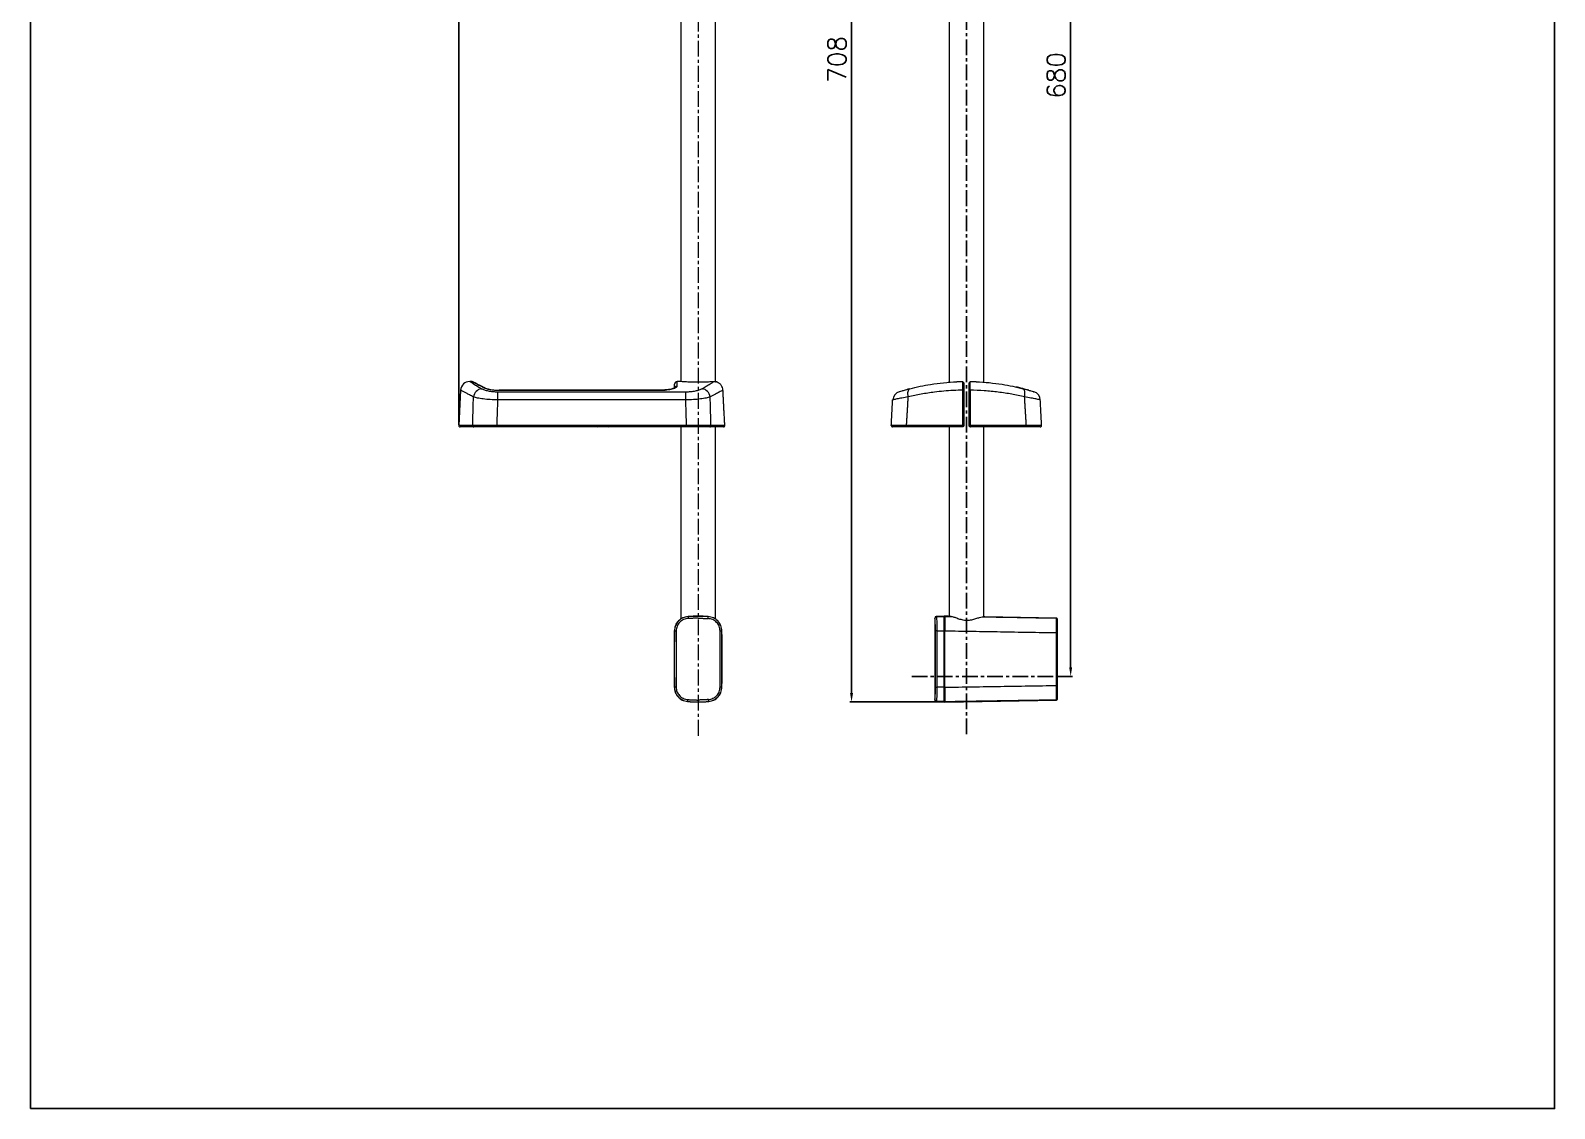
# Model space of a CAD drawing. Extents: x 40 to 880, y -239 to 949.
# Drawn here: x 40 to 880, y -239 to 355 of the extents above; entities that cross this region are included whole.
import ezdxf

# ---------------------------------------------------------------- set-up
doc = ezdxf.new("R2010")
doc.units = 0
doc.header["$LTSCALE"] = 23.1
doc.header["$MEASUREMENT"] = 0
doc.linetypes.add('CENTER', pattern=[0.6, 0.375, -0.075, 0.075, -0.075])
doc.layers.get('0').update_dxf_attribs({"linetype": 'CONTINUOUS'})
doc.layers.get('Defpoints').update_dxf_attribs({"linetype": 'CONTINUOUS'})
doc.styles.get("Standard").update_dxf_attribs({"font": 'txt.shx', "bigfont": 'whgtxt.shx'})
doc.dimstyles.get("Standard").update_dxf_attribs({"dimtxt": 2.5, "dimasz": 0.18, "dimexe": 0.18, "dimexo": 0.0625, "dimgap": 0.09, "dimtad": 0, "dimtih": 1, "dimtoh": 1, "dimdec": 4, "dimzin": 0, "dimdsep": 46, "dimtxsty": 'Standard', "dimcen": 0.09, "dimadec": 0, "dimazin": 0, "dimtp": 0.001, "dimtm": 0.001, "dimtfac": 1, "dimtdec": 4, "dimtofl": 0, "dimtmove": 0, "dimatfit": 0, "dimfxl": 0, "dimtolj": 1, "dimtzin": 0, "dimarcsym": 0})

# ---------------------------------------------------------------- blocks, each defined once
blk = doc.blocks.new('*D75')
at = {"color": 2, "lineweight": -2, "transparency": 16777216}
for p, q in [((606.09, 678.9), (614.23, 678.9)), ((613.23, 673.9), (613.23, 3.9)), ((606.09, -1.1), (614.23, -1.1))]:
    blk.add_line(p, q, dxfattribs=at)
at = {"color": 2, "transparency": 16777216}
for points in [[(612.4, 673.9), (614.06, 673.9), (613.23, 678.9)], [(612.4, 3.9), (614.06, 3.9), (613.23, -1.1)]]:
    blk.add_solid(points, dxfattribs=at)
at = {"layer": 'Defpoints', "color": 0, "transparency": 16777216}
for p in [(605.79, 678.9), (605.79, -1.1), (613.23, -1.1)]:
    blk.add_point(p, dxfattribs=at)
at = {"color": 2, "transparency": 16777216, "insert": (605.23, 330.07), "char_height": 10, "attachment_point": 5, "rotation": 90}
blk.add_mtext('\\A1;680', dxfattribs=at)
blk = doc.blocks.new('*D76')
at = {"color": 2, "lineweight": -2, "transparency": 16777216}
for p, q in [((543.49, 692.98), (491.47, 692.98)), ((492.47, 687.98), (492.47, -10.17)), ((543.49, -15.17), (491.47, -15.17))]:
    blk.add_line(p, q, dxfattribs=at)
at = {"color": 2, "transparency": 16777216}
for points in [[(491.64, 687.98), (493.31, 687.98), (492.47, 692.98)], [(491.64, -10.17), (493.31, -10.17), (492.47, -15.17)]]:
    blk.add_solid(points, dxfattribs=at)
at = {"layer": 'Defpoints', "color": 0, "transparency": 16777216}
for p in [(543.79, 692.98), (492.47, -15.17), (543.79, -15.17)]:
    blk.add_point(p, dxfattribs=at)
at = {"color": 2, "transparency": 16777216, "insert": (484.47, 338.9), "char_height": 10, "attachment_point": 5, "rotation": 90}
blk.add_mtext('\\A1;708', dxfattribs=at)
blk = doc.blocks.new('*D80')
at = {"color": 2, "lineweight": -2, "transparency": 16777216}
for p, q in [((275.99, 137.46), (275.99, 590.08)), ((280.99, 589.08), (473.9, 589.08)), ((478.9, 556.1), (478.9, 590.08))]:
    blk.add_line(p, q, dxfattribs=at)
at = {"color": 2, "transparency": 16777216}
for points in [[(280.99, 589.92), (280.99, 588.25), (275.99, 589.08)], [(473.9, 589.92), (473.9, 588.25), (478.9, 589.08)]]:
    blk.add_solid(points, dxfattribs=at)
at = {"layer": 'Defpoints', "color": 0, "transparency": 16777216}
for p in [(478.9, 589.08), (478.9, 555.8), (275.99, 137.16)]:
    blk.add_point(p, dxfattribs=at)
at = {"color": 2, "transparency": 16777216, "insert": (377.45, 597.08), "char_height": 10, "attachment_point": 5}
blk.add_mtext('\\A1;203', dxfattribs=at)

msp = doc.modelspace()

# ---------------------------------------------------------------- linework, layer by layer
at = {"color": 1, "linetype": 'CENTER', "lineweight": 0}
msp.add_line((407.912, 820.385), (407.912, -33.917), dxfattribs=at)
at = {"color": 1, "linetype": 'CENTER'}
for p, q in [((555.79, 696.439), (555.79, -33.917)), ((525.665, -1.097), (611.513, -1.097))]:
    msp.add_line(p, q, dxfattribs=at)
at = {"color": 7, "linetype": 'Continuous', "lineweight": 15}
for p, q in [((398.362, 539.381), (398.362, 161.383)), ((417.462, 161.211), (417.462, 539.569)), ((546.24, 541.724), (546.24, 161.046)), ((565.34, 161.046), (565.34, 541.724)), ((283.413, 161.423), (282.006, 161.423)), ((283.964, 161.318), (283.412, 161.423)), ((394.912, 157.467), (394.912, 159.923)), ((397.863, 161.423), (396.412, 161.423)), ((545.894, 161.013), (545.896, 161.012)), ((277.017, 156.687), (275.994, 137.16)), ((386.912, 156.67), (298.277, 156.67)), ((524.316, 157.324), (523.36, 157.143)), ((554.29, 156.644), (554.29, 137.133)), ((557.29, 137.133), (557.29, 156.644)), ((585.452, 157.844), (584.477, 158.058)), ((585.777, 157.773), (585.452, 157.844)), ((284.246, 136.423), (276.693, 136.423)), ((401.543, 136.423), (297.08, 136.423)), ((398.362, 136.423), (397.662, 136.423)), ((398.362, 136.423), (398.362, 30.628)), ((421.899, 136.423), (414.377, 136.423)), ((417.462, 30.605), (417.462, 136.423)), ((421.899, 136.423), (419.478, 136.423)), ((422.604, 137.123), (422.603, 137.16)), ((422.603, 137.16), (422.603, 137.16)), ((422.604, 137.123), (422.604, 137.123)), ((553.59, 136.423), (523.088, 136.423)), ((546.24, 136.423), (545.54, 136.423)), ((546.24, 136.423), (546.24, 32.008)), ((554.29, 137.123), (554.29, 137.133)), ((557.29, 137.123), (557.29, 137.133)), ((588.492, 136.423), (557.99, 136.423)), ((565.34, 31.67), (565.34, 136.423)), ((566.04, 136.423), (565.354, 136.423)), ((538.291, 31.029), (538.291, -14.097)), ((543.485, 32.101), (539.272, 32.028)), ((545.731, 32.066), (543.79, 32.1)), ((543.79, 31.951), (543.79, 24.086)), ((543.79, 31.646), (543.79, 31.801)), ((543.79, 24.076), (543.79, 31.646)), ((605.496, 31.023), (565.859, 31.715)), ((543.79, -7.046), (543.79, 24.086)), ((605.792, 11.77), (605.789, 11.77)), ((605.79, 2.287), (605.791, -1.388)), ((543.79, -7.046), (543.79, -14.881)), ((605.79, -4.784), (605.79, -1.109)), ((405.664, -15.132), (405.664, -15.132)), ((539.27, -15.095), (542.485, -15.151)), ((543.79, -15.174), (605.496, -14.097)), ((543.79, -15.174), (543.79, -14.881))]:
    msp.add_line(p, q, dxfattribs=at)
at = {"color": 2, "linetype": 'Continuous', "lineweight": 15}
for p, q in [((396.412, 158.937), (396.412, 161.423)), ((297.544, 151.256), (297.544, 155.768)), ((297.544, 155.768), (401.08, 155.768)), ((401.08, 151.256), (297.544, 151.256)), ((298.277, 156.612), (298.277, 156.67)), ((298.277, 156.612), (386.912, 156.612)), ((386.912, 156.67), (386.912, 156.612)), ((401.08, 151.256), (401.08, 155.768)), ((283.618, 137.16), (275.994, 137.16)), ((297.08, 136.423), (297.08, 137.16)), ((401.543, 137.16), (297.08, 137.16)), ((401.543, 136.423), (401.543, 137.16)), ((422.603, 137.16), (415.005, 137.16)), ((553.777, 137.16), (522.782, 137.16)), ((554.29, 137.123), (553.777, 137.123)), ((557.804, 137.123), (557.29, 137.123)), ((588.799, 137.16), (557.804, 137.16))]:
    msp.add_line(p, q, dxfattribs=at)
for p, q in [((352.629, 135.884), (352.629, 135.894)), ((358.68, 135.894), (358.682, 135.884))]:
    msp.add_line(p, q)
msp.add_lwpolyline([(39.917, -239.163), (879.917, -239.163), (879.917, 948.837), (39.917, 948.837)], close=True)
at = {"color": 7, "linetype": 'Continuous', "lineweight": 15, "flags": 128}
for points in [[(546.24, 161.051), (546.009, 161.031), (545.885, 161.019), (545.894, 161.013)], [(553.396, 161.249), (553.423, 161.264), (553.434, 161.262)], [(558.146, 161.262), (558.158, 161.264), (558.185, 161.249)], [(565.611, 160.991), (565.617, 161.011), (565.34, 161.051)], [(394.898, 157.781), (394.886, 157.794), (394.03, 157.508), (393.027, 157.257), (391.522, 156.986), (389.471, 156.76), (386.912, 156.667)], [(394.771, 24.066), (394.717, 20.176), (394.678, 16.286), (394.654, 12.395), (394.645, 8.505), (394.651, 4.614), (394.672, 0.724), (394.708, -3.166), (394.758, -7.056)], [(421.007, -7.077), (421.062, -3.186), (421.103, 0.705), (421.129, 4.597), (421.14, 8.488), (421.135, 12.38), (421.116, 16.272), (421.082, 20.163), (421.033, 24.055)], [(605.789, 11.756), (605.789, 13.164), (605.789, 14.571), (605.789, 15.979), (605.789, 17.387), (605.789, 18.794), (605.789, 20.202), (605.789, 21.609), (605.789, 23.017)], [(605.792, 23.049), (605.792, 19.413), (605.792, 15.777), (605.792, 12.14), (605.792, 8.504), (605.792, 4.868), (605.792, 1.231), (605.792, -2.405), (605.792, -6.041)], [(605.792, 23.031), (605.792, 21.623), (605.792, 20.216), (605.792, 18.808), (605.792, 17.4), (605.792, 15.993), (605.792, 14.585), (605.792, 13.178), (605.792, 11.77)], [(605.79, -1.109), (605.79, -0.331), (605.79, 0.587), (605.79, 1.506), (605.79, 2.285), (605.79, 2.805), (605.79, 2.989), (605.79, 2.807), (605.79, 2.287)], [(605.791, -1.388), (605.791, -2.166), (605.791, -3.084), (605.791, -4.003), (605.791, -4.782), (605.791, -5.303), (605.791, -5.486), (605.79, -5.304), (605.79, -4.784)], [(605.553, -14.088), (605.635, -14.06), (605.7, -14.011), (605.743, -13.958), (605.769, -13.908), (605.782, -13.867), (605.786, -13.845), (605.788, -13.833), (605.789, -13.824), (605.79, -13.815), (605.79, -13.806), (605.79, -13.794), (605.791, -13.719), (605.791, -13.607)]]:
    msp.add_lwpolyline(points, dxfattribs=at)
at = {"color": 2, "linetype": 'Continuous', "lineweight": 15, "flags": 128}
for points in [[(523.723, 152.896), (523.595, 153.746), (523.538, 154.561), (523.554, 155.316), (523.642, 155.988), (523.799, 156.556), (524.02, 157.001), (524.3, 157.312), (524.628, 157.476)], [(587.857, 152.896), (587.985, 153.746), (588.042, 154.561), (588.027, 155.316), (587.939, 155.988), (587.782, 156.556), (587.56, 157.001), (587.281, 157.312), (586.953, 157.476)], [(523.088, 136.423), (523.027, 136.437), (522.967, 136.48), (522.913, 136.549), (522.866, 136.641), (522.828, 136.753), (522.8, 136.881), (522.785, 137.018), (522.782, 137.16)], [(553.777, 137.123), (553.777, 137.128), (553.777, 137.132), (553.777, 137.137), (553.777, 137.141), (553.777, 137.146), (553.777, 137.15), (553.777, 137.155), (553.777, 137.16)], [(588.492, 136.423), (588.554, 136.437), (588.613, 136.48), (588.668, 136.549), (588.715, 136.641), (588.753, 136.753), (588.78, 136.881), (588.796, 137.018), (588.799, 137.16)], [(605.791, 30.627), (605.791, 30.669), (605.791, 30.7), (605.79, 30.717), (605.79, 30.723), (605.79, 30.723), (605.79, 30.716), (605.79, 30.697), (605.79, 30.665), (605.79, 30.621)], [(421.001, -7.072), (421.057, -3.183), (421.098, 0.708), (421.123, 4.598), (421.134, 8.488), (421.13, 12.379), (421.111, 16.269), (421.077, 20.159), (421.028, 24.049)], [(543.483, -7.05), (543.483, -3.16), (543.483, 0.73), (543.483, 4.621), (543.483, 8.511), (543.483, 12.402), (543.483, 16.292), (543.483, 20.182), (543.483, 24.072)], [(605.494, -6.06), (605.494, -2.423), (605.494, 1.214), (605.494, 4.852), (605.494, 8.489), (605.494, 12.126), (605.494, 15.764), (605.494, 19.401), (605.494, 23.038)], [(605.789, 23.034), (605.789, 19.398), (605.789, 15.762), (605.789, 12.126), (605.789, 8.489), (605.789, 4.853), (605.789, 1.217), (605.789, -2.419), (605.789, -6.055)]]:
    msp.add_lwpolyline(points, dxfattribs=at)
at = {"color": 7, "linetype": 'Continuous', "lineweight": 15}
for centre, radius, start, end in [((282.01, 156.423), 5, 90, 177), ((517.814, 595.108), 492.808, 241.671625, 242.508895), ((396.412, 159.923), 1.5, 90, 180), ((417.679, 160.788), 0.476, 75.616242, 117.227608), ((553.531, 160.485), 0.783, 16.634899, 97.111587), ((558.052, 160.481), 0.787, 83.088974, 163.164771), ((297.399, 176.549), 19.901, 249.189473, 272.527064), ((520.208, 151.084), 4.945, 107.436076, 177.393418), ((591.477, 150.994), 5, 3, 72.699329), ((276.693, 137.123), 0.7, 177, 270), ((421.904, 137.123), 0.7, 359.999554, 2.99999), ((515.071, 137.123), 0.7, 177, 270), ((596.509, 137.123), 0.7, 270, 3.000261), ((407.842, -67.912), 99.996, 86.764143, 93.164895), ((539.291, 31.028), 1, 91.007362, 180.478429), ((543.504, 31.826), 0.278, 16.750088, 105.122186), ((551.687, 31.978), 8.203, 179.137136, 180.248373), ((543.49, 31.642), 0.3, 0.049495, 91.03542), ((605.475, 30.695), 0.323, 347.917229, 86.256279), ((610.064, 29.734), 4.274, 178.948186, 180.296946), ((600.555, 29.729), 5.236, 359.875509, 0.917218), ((407.909, 44.763), 59.954, 264.308534, 267.277193), ((408.11, 55.259), 70.433, 268.009275, 272.098099), ((407.913, 44.798), 59.989, 272.652016, 275.618947), ((539.291, -14.096), 1, 179.497119, 268.98871), ((544.353, -15.116), 1.869, 179.883473, 181.091659), ((543.49, -14.805), 0.3, 268.9862, 0.000003), ((543.49, -14.805), 0.3, 268.965671, 359.972209)]:
    msp.add_arc(centre, radius, start, end, dxfattribs=at)
at = {"color": 2, "linetype": 'Continuous', "lineweight": 15}
for centre, radius, start, end in [((553.805, 160.606), 0.486, 1.983993, 93.120923), ((557.776, 160.606), 0.486, 86.878852, 178.015817), ((289.383, 152.185), 5.351, 98.572212, 172.365823), ((289.804, 156.849), 1.216, 64.070111, 96.288195), ((396.403, 157.441), 1.496, 89.6555, 165.713871), ((409.24, 152.185), 5.351, 7.634177, 81.427788), ((553.907, 154.177), 2.496, 81.171303, 92.994978), ((557.673, 154.177), 2.496, 87.005022, 98.828697), ((284.287, 137.093), 0.672, 174.339536, 266.577315), ((414.337, 137.093), 0.672, 273.422685, 5.660464), ((553.907, 134.669), 2.494, 81.167618, 92.996551), ((557.673, 134.669), 2.494, 87.003415, 98.832374), ((540.428, 137.132), 17.375, 359.96882, 0.089502), ((407.842, -67.926), 100.005, 86.767667, 93.161298), ((410.626, 31.546), 8.228, 177.82348, 184.781586), ((405.103, 31.554), 8.306, 355.162713, 2.055295), ((539.378, 30.874), 1.001, 91.086447, 179.855097), ((609.83, 30.943), 4.335, 178.944112, 180.294332), ((605.49, 30.621), 0.3, 0.023277, 89.038643), ((399.006, 243.747), 219.784, 268.912756, 269.155142), ((416.919, 252.764), 228.813, 270.779521, 271.012416), ((539.497, 4.277), 19.733, 89.427293, 92.273229), ((543.56, 18.784), 5.289, 87.529407, 90.837437), ((605.568, 17.71), 5.328, 87.626924, 90.797742), ((398.762, -222.894), 215.934, 90.798569, 91.045287), ((416.935, -211.341), 204.368, 88.878212, 89.138975), ((539.495, 10.761), 17.751, 267.477218, 270.641101), ((543.56, -2.301), 4.749, 269.075215, 272.759257), ((605.567, -1.288), 4.772, 269.121683, 272.662119), ((409.872, -14.84), 7.829, 172.638181, 179.941153), ((405.806, -14.844), 7.899, 0.037196, 7.274839), ((539.387, -13.815), 1.001, 180.330364, 268.906188), ((543.49, -14.581), 0.299, 268.874374, 359.857324), ((690.138, -14.685), 146.654, 180.076309, 180.163821), ((605.49, -13.612), 0.3, 270.913467, 359.910274), ((624.559, -13.932), 19.064, 179.939775, 180.49654)]:
    msp.add_arc(centre, radius, start, end, dxfattribs=at)
for points, knots in [([(282.011, 161.423), (282.01, 161.423), (281.87, 161.51), (282.358, 161.207), (283.552, 160.473), (285.607, 159.222), (287.592, 158.059), (288.586, 157.476)], [0, 0, 0, 0, 0.0003945, 0.2503896, 0.5016128, 0.7504313, 1, 1, 1, 1]), ([(283.413, 161.423), (283.412, 161.423), (283.279, 161.497), (283.743, 161.238), (284.879, 160.612), (286.835, 159.545), (288.724, 158.555), (289.671, 158.058)], [0, 0, 0, 0, 0.0004978, 0.2502159, 0.5011155, 0.7499588, 1, 1, 1, 1]), ([(410.038, 157.476), (410.819, 157.933), (412.377, 158.844), (413.496, 159.519), (414.054, 159.855)], [0, 0, 0, 0, 0.5011561, 1, 1, 1, 1]), ([(414.054, 159.855), (414.616, 160.197), (415.745, 160.884), (416.2, 161.166), (416.428, 161.308)], [0, 0, 0, 0, 0.4980821, 1, 1, 1, 1]), ([(553.778, 161.091), (553.774, 161.112), (553.764, 161.155), (553.684, 161.203), (553.561, 161.237), (553.45, 161.245), (553.396, 161.249)], [0, 0, 0, 0, 0.259252, 0.5136342, 0.7603148, 1, 1, 1, 1]), ([(553.777, 156.67), (553.776, 157.15), (553.775, 158.111), (553.775, 159.399), (553.776, 160.468), (553.778, 160.883), (553.778, 161.091)], [0, 0, 0, 0, 0.2495197, 0.4992707, 0.7491653, 1, 1, 1, 1]), ([(558.185, 161.249), (558.13, 161.245), (558.019, 161.237), (557.897, 161.203), (557.817, 161.155), (557.807, 161.112), (557.802, 161.091)], [0, 0, 0, 0, 0.2390669, 0.4860456, 0.740961, 1, 1, 1, 1]), ([(557.804, 156.67), (557.804, 157.153), (557.805, 158.117), (557.806, 159.405), (557.805, 160.47), (557.803, 160.884), (557.802, 161.091)], [0, 0, 0, 0, 0.2508406, 0.5007366, 0.7504859, 1, 1, 1, 1]), ([(284.08, 152.896), (283.344, 153.28), (281.883, 154.043), (280.153, 154.97), (278.518, 155.857), (277.395, 156.475), (276.866, 156.768), (277.017, 156.684), (277.018, 156.684)], [0, 0, 0, 0, 0.1682493, 0.3339941, 0.4988399, 0.7498822, 0.9996067, 1, 1, 1, 1]), ([(297.544, 151.256), (296.121, 151.294), (293.28, 151.371), (289.413, 151.763), (286.154, 152.289), (284.77, 152.694), (284.08, 152.896)], [0, 0, 0, 0, 0.2513518, 0.5020677, 0.7512805, 1, 1, 1, 1]), ([(288.586, 157.476), (289.041, 157.253), (289.945, 156.809), (292.105, 156.248), (294.686, 155.847), (296.594, 155.794), (297.544, 155.768)], [0, 0, 0, 0, 0.2548486, 0.5058704, 0.7539581, 1, 1, 1, 1]), ([(289.671, 158.058), (290.111, 157.867), (290.987, 157.485), (293.079, 157.011), (295.555, 156.677), (297.37, 156.634), (298.277, 156.612)], [0, 0, 0, 0, 0.2520232, 0.5022474, 0.7515105, 1, 1, 1, 1]), ([(386.912, 156.612), (387.544, 156.623), (388.803, 156.644), (390.613, 156.808), (392.265, 157.054), (393.706, 157.375), (394.883, 157.746), (395.749, 158.144), (396.307, 158.551), (396.377, 158.808), (396.412, 158.937)], [0, 0, 0, 0, 0.1249454, 0.2491307, 0.3738752, 0.4982426, 0.6236714, 0.748647, 0.8744321, 1, 1, 1, 1]), ([(401.08, 155.768), (402.034, 155.794), (403.947, 155.847), (406.531, 156.25), (408.684, 156.811), (409.585, 157.254), (410.038, 157.476)], [0, 0, 0, 0, 0.2471372, 0.4954913, 0.7464708, 1, 1, 1, 1]), ([(414.544, 152.896), (413.857, 152.695), (412.479, 152.291), (409.229, 151.766), (405.358, 151.372), (402.509, 151.294), (401.08, 151.256)], [0, 0, 0, 0, 0.2474217, 0.4965673, 0.7475325, 1, 1, 1, 1]), ([(421.58, 156.67), (421.5, 156.625), (421.339, 156.536), (420.647, 156.155), (419.457, 155.504), (417.566, 154.478), (415.553, 153.424), (414.544, 152.896)], [0, 0, 0, 0, 0.1666747, 0.333381, 0.5012429, 0.7500386, 1, 1, 1, 1]), ([(523.723, 152.896), (522.513, 152.694), (520.084, 152.29), (517.374, 151.77), (515.714, 151.425), (515.494, 151.359), (515.421, 151.338)], [0, 0, 0, 0, 0.2834064, 0.5687875, 0.8562528, 1, 1, 1, 1]), ([(553.777, 156.67), (552.037, 156.625), (548.556, 156.536), (543.369, 156.155), (537.423, 155.504), (530.773, 154.478), (526.077, 153.424), (523.723, 152.896)], [0, 0, 0, 0, 0.1666747, 0.3333811, 0.5012429, 0.7500385, 1, 1, 1, 1]), ([(587.857, 152.896), (585.504, 153.424), (580.807, 154.479), (573.332, 155.626), (565.651, 156.427), (560.418, 156.589), (557.804, 156.67)], [0, 0, 0, 0, 0.2500005, 0.4988351, 0.7495998, 1, 1, 1, 1]), ([(596.47, 151.256), (596.35, 151.294), (596.112, 151.371), (594.243, 151.763), (591.503, 152.289), (589.072, 152.694), (587.857, 152.896)], [0, 0, 0, 0, 0.2513518, 0.5020677, 0.7512806, 1, 1, 1, 1]), ([(297.08, 137.16), (295.682, 137.161), (292.888, 137.165), (289.044, 137.167), (285.754, 137.165), (284.33, 137.161), (283.618, 137.16)], [0, 0, 0, 0, 0.250572, 0.5006001, 0.7504701, 1, 1, 1, 1]), ([(415.005, 137.16), (414.29, 137.161), (412.862, 137.165), (409.563, 137.167), (405.723, 137.165), (402.936, 137.161), (401.543, 137.16)], [0, 0, 0, 0, 0.250572, 0.5006001, 0.7504701, 1, 1, 1, 1]), ([(522.782, 137.16), (521.574, 137.161), (519.161, 137.165), (516.506, 137.167), (514.824, 137.165), (514.609, 137.162), (514.517, 137.161)], [0, 0, 0, 0, 0.2672964, 0.5340126, 0.80056, 1, 1, 1, 1]), ([(553.59, 136.423), (553.611, 136.431), (553.654, 136.446), (553.704, 136.557), (553.737, 136.685), (553.759, 136.812), (553.774, 136.96), (553.776, 137.069), (553.777, 137.123)], [0, 0, 0, 0, 0.2185139, 0.4494299, 0.5824212, 0.7075725, 0.8553895, 1, 1, 1, 1]), ([(557.804, 137.123), (557.805, 137.069), (557.807, 136.959), (557.822, 136.812), (557.843, 136.685), (557.877, 136.557), (557.927, 136.446), (557.97, 136.431), (557.99, 136.423)], [0, 0, 0, 0, 0.1447747, 0.2927925, 0.4178499, 0.5507704, 0.7815925, 1, 1, 1, 1]), ([(597.062, 137.161), (596.97, 137.162), (596.753, 137.165), (595.065, 137.167), (592.409, 137.165), (590.002, 137.161), (588.799, 137.16)], [0, 0, 0, 0, 0.2003133, 0.467109, 0.7337359, 1, 1, 1, 1]), ([(402.403, 31.858), (401.41, 31.695), (399.422, 31.369), (396.952, 29.542), (395.213, 27.005), (394.961, 25.004), (394.835, 24.003)], [0, 0, 0, 0, 0.2499487, 0.4997833, 0.74956, 1, 1, 1, 1]), ([(402.426, 30.86), (401.552, 30.718), (399.805, 30.433), (397.63, 28.836), (396.098, 26.616), (395.876, 24.864), (395.765, 23.987)], [0, 0, 0, 0, 0.2506381, 0.5007567, 0.7502479, 1, 1, 1, 1]), ([(420.032, 23.972), (419.923, 24.847), (419.703, 26.599), (418.176, 28.82), (416.003, 30.422), (414.255, 30.709), (413.379, 30.853)], [0, 0, 0, 0, 0.2493208, 0.4988961, 0.7489165, 1, 1, 1, 1]), ([(420.962, 23.986), (420.838, 24.987), (420.589, 26.986), (418.855, 29.525), (416.387, 31.357), (414.399, 31.687), (413.403, 31.852)], [0, 0, 0, 0, 0.2500021, 0.4998651, 0.7496071, 1, 1, 1, 1]), ([(538.714, 23.995), (538.706, 24.87), (538.69, 26.622), (538.591, 28.843), (538.471, 30.444), (538.408, 30.732), (538.377, 30.876)], [0, 0, 0, 0, 0.2493208, 0.4988961, 0.7489165, 1, 1, 1, 1]), ([(539.694, 24.009), (539.684, 25.009), (539.665, 27.009), (539.565, 29.548), (539.448, 31.38), (539.388, 31.709), (539.359, 31.874)], [0, 0, 0, 0, 0.2500021, 0.4998651, 0.7496071, 1, 1, 1, 1]), ([(543.483, 24.072), (543.483, 25.071), (543.482, 27.069), (543.481, 29.608), (543.482, 31.444), (543.484, 31.776), (543.484, 31.942)], [0, 0, 0, 0, 0.2499719, 0.4998227, 0.7495898, 1, 1, 1, 1]), ([(605.494, 23.038), (605.494, 24.045), (605.495, 26.059), (605.496, 28.613), (605.496, 30.449), (605.495, 30.763), (605.495, 30.921)], [0, 0, 0, 0, 0.2499763, 0.499809, 0.7495545, 1, 1, 1, 1]), ([(605.79, 30.621), (605.79, 30.47), (605.789, 30.167), (605.789, 28.4), (605.789, 25.942), (605.789, 24.004), (605.789, 23.034)], [0, 0, 0, 0, 0.2504474, 0.5001883, 0.750025, 1, 1, 1, 1]), ([(605.789, 23.017), (605.789, 23.874), (605.789, 25.587), (605.789, 27.76), (605.789, 29.314), (605.79, 29.58), (605.79, 29.712)], [0, 0, 0, 0, 0.2504676, 0.500639, 0.7509508, 1, 1, 1, 1]), ([(394.823, -6.996), (394.941, -7.967), (395.177, -9.91), (396.82, -12.4), (399.168, -14.239), (401.084, -14.634), (402.043, -14.832)], [0, 0, 0, 0, 0.2500088, 0.499928, 0.749758, 1, 1, 1, 1]), ([(395.753, -6.981), (395.857, -7.831), (396.065, -9.533), (397.512, -11.711), (399.579, -13.319), (401.264, -13.664), (402.108, -13.836)], [0, 0, 0, 0, 0.249342, 0.4989765, 0.7490713, 1, 1, 1, 1]), ([(413.642, -13.844), (414.485, -13.672), (416.17, -13.33), (418.238, -11.726), (419.69, -9.549), (419.9, -7.847), (420.006, -6.996)], [0, 0, 0, 0, 0.2506392, 0.5007997, 0.7503803, 1, 1, 1, 1]), ([(413.706, -14.839), (414.664, -14.643), (416.58, -14.25), (418.93, -12.416), (420.577, -9.928), (420.816, -7.984), (420.936, -7.012)], [0, 0, 0, 0, 0.2499508, 0.4998438, 0.7497086, 1, 1, 1, 1]), ([(538.386, -13.821), (538.418, -13.649), (538.481, -13.307), (538.597, -11.704), (538.691, -9.526), (538.706, -7.824), (538.714, -6.973)], [0, 0, 0, 0, 0.2506392, 0.5007997, 0.7503803, 1, 1, 1, 1]), ([(539.368, -14.816), (539.398, -14.62), (539.458, -14.228), (539.571, -12.393), (539.666, -9.905), (539.684, -7.962), (539.693, -6.989)], [0, 0, 0, 0, 0.2499508, 0.4998438, 0.7497086, 1, 1, 1, 1]), ([(543.484, -14.88), (543.484, -14.683), (543.482, -14.287), (543.481, -12.449), (543.482, -9.961), (543.483, -8.021), (543.483, -7.05)], [0, 0, 0, 0, 0.2499789, 0.4998889, 0.7497401, 1, 1, 1, 1]), ([(605.495, -13.912), (605.495, -13.728), (605.496, -13.361), (605.496, -11.524), (605.495, -9.012), (605.494, -7.045), (605.494, -6.06)], [0, 0, 0, 0, 0.249974, 0.4998566, 0.7496693, 1, 1, 1, 1]), ([(402.043, -14.832), (403.987, -14.974), (407.874, -15.259), (411.762, -14.979), (413.706, -14.839)], [0, 0, 0, 0, 0.5, 1, 1, 1, 1])]:
    msp.add_open_spline(points, degree=3, knots=knots, dxfattribs=at)
at = {"color": 7, "linetype": 'Continuous', "lineweight": 15}
for points, knots in [([(416.428, 161.308), (415.769, 161.265), (414.452, 161.179), (411.563, 161.056), (408.359, 161.001), (405.088, 161.034), (402.125, 161.14), (399.725, 161.281), (398.296, 161.387), (397.69, 161.437), (397.863, 161.423), (397.863, 161.423)], [0, 0, 0, 0, 0.1250055, 0.2498656, 0.3746273, 0.4993926, 0.6242574, 0.7492751, 0.8744446, 0.9997135, 1, 1, 1, 1]), ([(418.336, 161.091), (418.277, 161.112), (418.159, 161.155), (417.996, 161.203), (417.862, 161.237), (417.819, 161.245), (417.798, 161.249)], [0, 0, 0, 0, 0.2592446, 0.5136355, 0.7603171, 1, 1, 1, 1]), ([(421.58, 156.67), (421.514, 157.15), (421.383, 158.111), (420.671, 159.399), (419.657, 160.468), (418.777, 160.883), (418.336, 161.091)], [0, 0, 0, 0, 0.2495169, 0.4992702, 0.7491642, 1, 1, 1, 1]), ([(524.628, 157.476), (526.486, 157.933), (530.193, 158.844), (534.105, 159.519), (536.056, 159.855)], [0, 0, 0, 0, 0.5011556, 1, 1, 1, 1]), ([(536.056, 159.855), (538.405, 160.197), (543.121, 160.884), (547.989, 161.166), (550.433, 161.308)], [0, 0, 0, 0, 0.4980819, 1, 1, 1, 1]), ([(545.898, 161.031), (545.893, 161.031), (545.886, 161.031), (546.187, 161.053), (546.24, 161.057)], [0, 0, 0, 0, 0.8243081, 1, 1, 1, 1]), ([(554.29, 160.623), (554.29, 160.436), (554.29, 160.062), (554.29, 159.1), (554.29, 157.941), (554.29, 157.076), (554.29, 156.644)], [0, 0, 0, 0, 0.2508375, 0.5007297, 0.7504794, 1, 1, 1, 1]), ([(557.29, 156.644), (557.29, 157.078), (557.29, 157.946), (557.29, 159.106), (557.29, 160.064), (557.29, 160.437), (557.29, 160.623)], [0, 0, 0, 0, 0.2508381, 0.500732, 0.7504847, 1, 1, 1, 1]), ([(561.148, 161.308), (563.574, 161.168), (568.409, 160.888), (573.094, 160.209), (575.427, 159.871)], [0, 0, 0, 0, 0.501898, 1, 1, 1, 1]), ([(575.427, 159.871), (577.395, 159.533), (581.341, 158.855), (585.079, 157.936), (586.953, 157.476)], [0, 0, 0, 0, 0.4988437, 1, 1, 1, 1]), ([(518.833, 155.834), (518.884, 155.85), (519.038, 155.899), (520.219, 156.257), (521.796, 156.722), (523.082, 157.063), (523.543, 157.185)], [0, 0, 0, 0, 0.1613566, 0.4870783, 0.8162421, 1, 1, 1, 1]), ([(586.929, 157.482), (586.903, 157.489), (586.291, 157.651), (585.426, 157.859), (584.598, 158.058)], [0, 0, 0, 0, 0.042546, 1, 1, 1, 1]), ([(586.953, 157.476), (587.798, 157.253), (589.477, 156.809), (591.396, 156.248), (592.712, 155.847), (592.88, 155.794), (592.964, 155.768)], [0, 0, 0, 0, 0.2548487, 0.5058706, 0.7539582, 1, 1, 1, 1]), ([(590.135, 156.612), (590.107, 156.621), (590.073, 156.632), (589.591, 156.766), (589.507, 156.789)], [0, 0, 0, 0, 0.8263106, 1, 1, 1, 1]), ([(297.08, 136.423), (295.747, 136.423), (293.084, 136.423), (289.419, 136.423), (286.282, 136.423), (284.925, 136.423), (284.246, 136.423)], [0, 0, 0, 0, 0.2505752, 0.5006001, 0.7504669, 1, 1, 1, 1]), ([(414.377, 136.423), (413.696, 136.423), (412.334, 136.423), (409.189, 136.423), (405.528, 136.423), (402.871, 136.423), (401.543, 136.423)], [0, 0, 0, 0, 0.2505752, 0.5006001, 0.7504669, 1, 1, 1, 1]), ([(421.899, 136.423), (421.978, 136.431), (422.141, 136.446), (422.329, 136.557), (422.456, 136.685), (422.537, 136.813), (422.593, 136.96), (422.6, 137.069), (422.604, 137.123)], [0, 0, 0, 0, 0.2185193, 0.4494499, 0.5824485, 0.7075952, 0.8554242, 1, 1, 1, 1]), ([(523.088, 136.423), (521.938, 136.423), (519.639, 136.423), (517.096, 136.423), (515.392, 136.423), (515.178, 136.423), (515.071, 136.423)], [0, 0, 0, 0, 0.2505751, 0.5006001, 0.7504669, 1, 1, 1, 1]), ([(554.29, 137.123), (554.287, 137.069), (554.279, 136.96), (554.223, 136.813), (554.143, 136.685), (554.018, 136.557), (553.83, 136.446), (553.669, 136.431), (553.59, 136.423)], [0, 0, 0, 0, 0.1445728, 0.2924509, 0.4175323, 0.5505814, 0.7814789, 1, 1, 1, 1]), ([(557.99, 136.423), (557.912, 136.431), (557.75, 136.446), (557.559, 136.559), (557.427, 136.697), (557.348, 136.832), (557.299, 136.976), (557.293, 137.075), (557.29, 137.123)], [0, 0, 0, 0, 0.2184185, 0.4492261, 0.5954585, 0.7357549, 0.8704121, 1, 1, 1, 1]), ([(596.509, 136.423), (596.402, 136.423), (596.187, 136.423), (594.475, 136.423), (591.932, 136.423), (589.638, 136.423), (588.492, 136.423)], [0, 0, 0, 0, 0.2505752, 0.5006001, 0.7504669, 1, 1, 1, 1]), ([(402.327, 31.926), (401.334, 31.762), (399.348, 31.433), (396.881, 29.603), (395.147, 27.065), (394.896, 25.066), (394.771, 24.066)], [0, 0, 0, 0, 0.2499726, 0.4998226, 0.7495903, 1, 1, 1, 1]), ([(421.028, 24.049), (420.904, 25.048), (420.656, 27.046), (418.927, 29.585), (416.462, 31.422), (414.476, 31.753), (413.481, 31.919)], [0, 0, 0, 0, 0.2499719, 0.4998227, 0.7495898, 1, 1, 1, 1]), ([(547.355, 31.882), (546.913, 31.93), (546.028, 32.026), (545.583, 32.081), (545.728, 32.065), (545.731, 32.065)], [0, 0, 0, 0, 0.4935521, 0.9877575, 1, 1, 1, 1]), ([(546.079, 32.026), (546.087, 32.025), (546.099, 32.024), (546.201, 32.013), (546.24, 32.008)], [0, 0, 0, 0, 0.6180001, 1, 1, 1, 1]), ([(564.43, 31.601), (563.931, 31.508), (562.937, 31.322), (560.887, 30.579), (558.561, 29.897), (555.955, 29.605), (553.352, 29.988), (551.017, 30.739), (548.928, 31.546), (547.882, 31.77), (547.355, 31.882)], [0, 0, 0, 0, 0.1262162, 0.2519184, 0.3765417, 0.500047, 0.6234428, 0.7478555, 0.8731299, 1, 1, 1, 1]), ([(565.859, 31.714), (565.862, 31.714), (565.989, 31.724), (565.601, 31.689), (564.82, 31.63), (564.43, 31.601)], [0, 0, 0, 0, 0.0105096, 0.5051572, 1, 1, 1, 1]), ([(565.34, 31.674), (565.408, 31.679), (565.489, 31.685), (565.508, 31.687), (565.51, 31.687)], [0, 0, 0, 0, 0.8439759, 1, 1, 1, 1]), ([(605.792, 11.77), (605.792, 11.471), (605.792, 10.874), (605.792, 10.192), (605.792, 9.958), (605.792, 9.877)], [0, 0, 0, 0, 0.3964362, 0.7925491, 1, 1, 1, 1]), ([(394.758, -7.056), (394.876, -8.026), (395.111, -9.966), (396.748, -12.456), (399.091, -14.298), (401.005, -14.697), (401.963, -14.896)], [0, 0, 0, 0, 0.2499775, 0.499884, 0.749741, 1, 1, 1, 1]), ([(413.787, -14.903), (414.744, -14.705), (416.657, -14.31), (419.003, -12.472), (420.644, -9.984), (420.882, -8.044), (421.001, -7.072)], [0, 0, 0, 0, 0.2499789, 0.4998889, 0.7497401, 1, 1, 1, 1]), ([(605.789, -6.055), (605.789, -7.003), (605.789, -8.896), (605.789, -11.314), (605.789, -13.083), (605.789, -13.436), (605.79, -13.613)], [0, 0, 0, 0, 0.2503311, 0.5001445, 0.7500255, 1, 1, 1, 1]), ([(605.792, -6.041), (605.792, -6.987), (605.792, -8.88), (605.792, -11.299), (605.791, -13.072), (605.791, -13.428), (605.791, -13.607)], [0, 0, 0, 0, 0.2499752, 0.499858, 0.7496695, 1, 1, 1, 1]), ([(405.061, -15.117), (405.07, -15.116), (405.089, -15.114), (405.227, -15.117), (405.427, -15.123), (405.585, -15.129), (405.664, -15.132)], [0, 0, 0, 0, 0.2497224, 0.4993883, 0.7493409, 1, 1, 1, 1]), ([(542.485, -15.112), (542.494, -15.109), (542.513, -15.103), (542.65, -15.097), (542.849, -15.095), (543.006, -15.096), (543.085, -15.097)], [0, 0, 0, 0, 0.2508854, 0.5010434, 0.7504997, 1, 1, 1, 1]), ([(605.79, -13.613), (605.79, -13.705), (605.79, -13.891), (605.791, -13.701), (605.791, -13.607)], [0, 0, 0, 0, 0.5, 1, 1, 1, 1])]:
    msp.add_open_spline(points, degree=3, knots=knots, dxfattribs=at)
for points in [[(417.798, 161.249), (416.428, 161.308)], [(417.462, 161.263), (417.798, 161.249)], [(553.396, 161.249), (550.433, 161.308)], [(560.775, 161.301), (558.185, 161.249)], [(561.148, 161.308), (560.775, 161.301)], [(422.603, 137.16), (421.58, 156.67)], [(514.372, 137.16), (515.111, 151.256)], [(515.421, 151.338), (515.111, 151.256)], [(584.598, 158.058), (583.258, 158.336)], [(597.209, 137.16), (596.47, 151.256)], [(514.517, 137.161), (514.372, 137.16)], [(597.209, 137.16), (597.062, 137.161)], [(405.061, -15.124), (405.061, -15.117)], [(543.085, -15.097), (543.485, -15.104)]]:
    msp.add_open_spline(points, degree=1, dxfattribs=at)
at = {"color": 2, "linetype": 'Continuous', "lineweight": 15}
for points in [[(283.618, 137.16), (284.08, 152.896)], [(297.08, 137.16), (297.544, 151.256)], [(401.543, 137.16), (401.08, 151.256)], [(415.005, 137.16), (414.544, 152.896)], [(522.782, 137.16), (523.723, 152.896)], [(553.777, 137.16), (553.777, 156.67)], [(557.804, 156.67), (557.804, 137.16)], [(588.799, 137.16), (587.857, 152.896)], [(402.403, 31.858), (402.327, 31.926)], [(413.403, 31.852), (402.403, 31.858)], [(407.903, 31.005), (402.426, 30.86)], [(407.903, 31.005), (413.379, 30.853)], [(413.403, 31.852), (413.481, 31.919)], [(538.291, 31.028), (538.377, 30.876)], [(539.359, 31.874), (543.484, 31.942)], [(539.359, 31.874), (539.36, 31.878)], [(543.789, 31.941), (547.355, 31.882)], [(605.495, 30.921), (564.43, 31.601)], [(394.835, 24.003), (394.71, 8.737)], [(394.835, 24.003), (394.771, 24.066)], [(395.765, 23.987), (395.753, -6.981)], [(420.006, -6.996), (420.032, 23.972)], [(420.936, -7.012), (420.962, 23.986)], [(420.962, 23.986), (421.028, 24.049)], [(538.714, -6.973), (538.714, 23.995)], [(539.693, -6.989), (539.694, 24.009)], [(539.694, 24.009), (543.483, 24.072)], [(543.788, 24.071), (605.494, 23.038)], [(394.71, 8.737), (394.823, -6.996)], [(394.823, -6.996), (394.758, -7.056)], [(421.001, -7.072), (420.936, -7.012)], [(543.483, -7.05), (539.693, -6.989)], [(543.788, -7.055), (605.494, -6.06)], [(402.043, -14.832), (401.963, -14.896)], [(402.108, -13.836), (407.875, -14.118)], [(413.642, -13.844), (407.875, -14.118)], [(413.787, -14.903), (413.706, -14.839)], [(538.386, -13.821), (538.291, -14.095)], [(539.274, -15.093), (539.368, -14.816)], [(543.484, -14.88), (539.368, -14.816)], [(543.789, -14.885), (605.495, -13.912)]]:
    msp.add_open_spline(points, degree=1, dxfattribs=at)
at = {"linetype": 'Continuous', "lineweight": 15}
for points, knots in [([(605.792, 23.049), (605.792, 24.02), (605.792, 25.959), (605.792, 28.416), (605.791, 30.177), (605.791, 30.477), (605.791, 30.627)], [0, 0, 0, 0, 0.2504472, 0.5001894, 0.7500261, 1, 1, 1, 1]), ([(605.791, 29.717), (605.791, 29.585), (605.791, 29.32), (605.792, 27.76), (605.792, 25.591), (605.792, 23.883), (605.792, 23.031)], [0, 0, 0, 0, 0.2504654, 0.5006392, 0.7509485, 1, 1, 1, 1])]:
    msp.add_open_spline(points, degree=3, knots=knots, dxfattribs=at)

# ---------------------------------------------------------------- dimensions: what is measured, and where the dimension line sits
dim = msp.add_linear_dim(base=(492.474, -15.174), p1=(543.79, 692.98), p2=(543.79, -15.174), angle=90, dimstyle='Standard', override={"dimtxt": 10, "dimasz": 5, "dimexe": 1, "dimexo": 0.3, "dimgap": 3, "dimtad": 1, "dimtih": 0, "dimtoh": 0, "dimdec": 0, "dimcen": 0, "dimclrd": 2, "dimclre": 2, "dimclrt": 2, "dimtp": 0.1, "dimtm": 0, "dimtfac": 0.5, "dimtdec": 2, "dimatfit": 3})
dim.commit()
dim.dimension.update_dxf_attribs({"geometry": '*D76', "text_midpoint": (484.474, 338.903)})
dim = msp.add_linear_dim(base=(613.228, -1.097), p1=(605.79, 678.903), p2=(605.79, -1.097), angle=90, text='680', dimstyle='Standard', override={"dimtxt": 10, "dimasz": 5, "dimexe": 1, "dimexo": 0.3, "dimgap": 3, "dimtad": 1, "dimtih": 0, "dimtoh": 0, "dimdec": 2, "dimcen": 0, "dimclrd": 2, "dimclre": 2, "dimclrt": 2, "dimtp": 0.1, "dimtm": 0, "dimtfac": 0.5, "dimtdec": 2, "dimatfit": 3})
dim.commit()
dim.dimension.update_dxf_attribs({"geometry": '*D75', "text_midpoint": (613.228, 330.069), "dimtype": 160})
dim = msp.add_linear_dim(base=(478.904, 589.085), p1=(275.994, 137.16), p2=(478.904, 555.795), dimstyle='Standard', override={"dimtxt": 10, "dimasz": 5, "dimexe": 1, "dimexo": 0.3, "dimgap": 3, "dimtad": 1, "dimtih": 0, "dimtoh": 0, "dimdec": 0, "dimcen": 0, "dimclrd": 2, "dimclre": 2, "dimclrt": 2, "dimtp": 0.1, "dimtm": 0, "dimtfac": 0.5, "dimtdec": 2, "dimatfit": 3})
dim.commit()
dim.dimension.update_dxf_attribs({"geometry": '*D80', "text_midpoint": (377.449, 597.085)})

doc.saveas('drawing.dxf')
